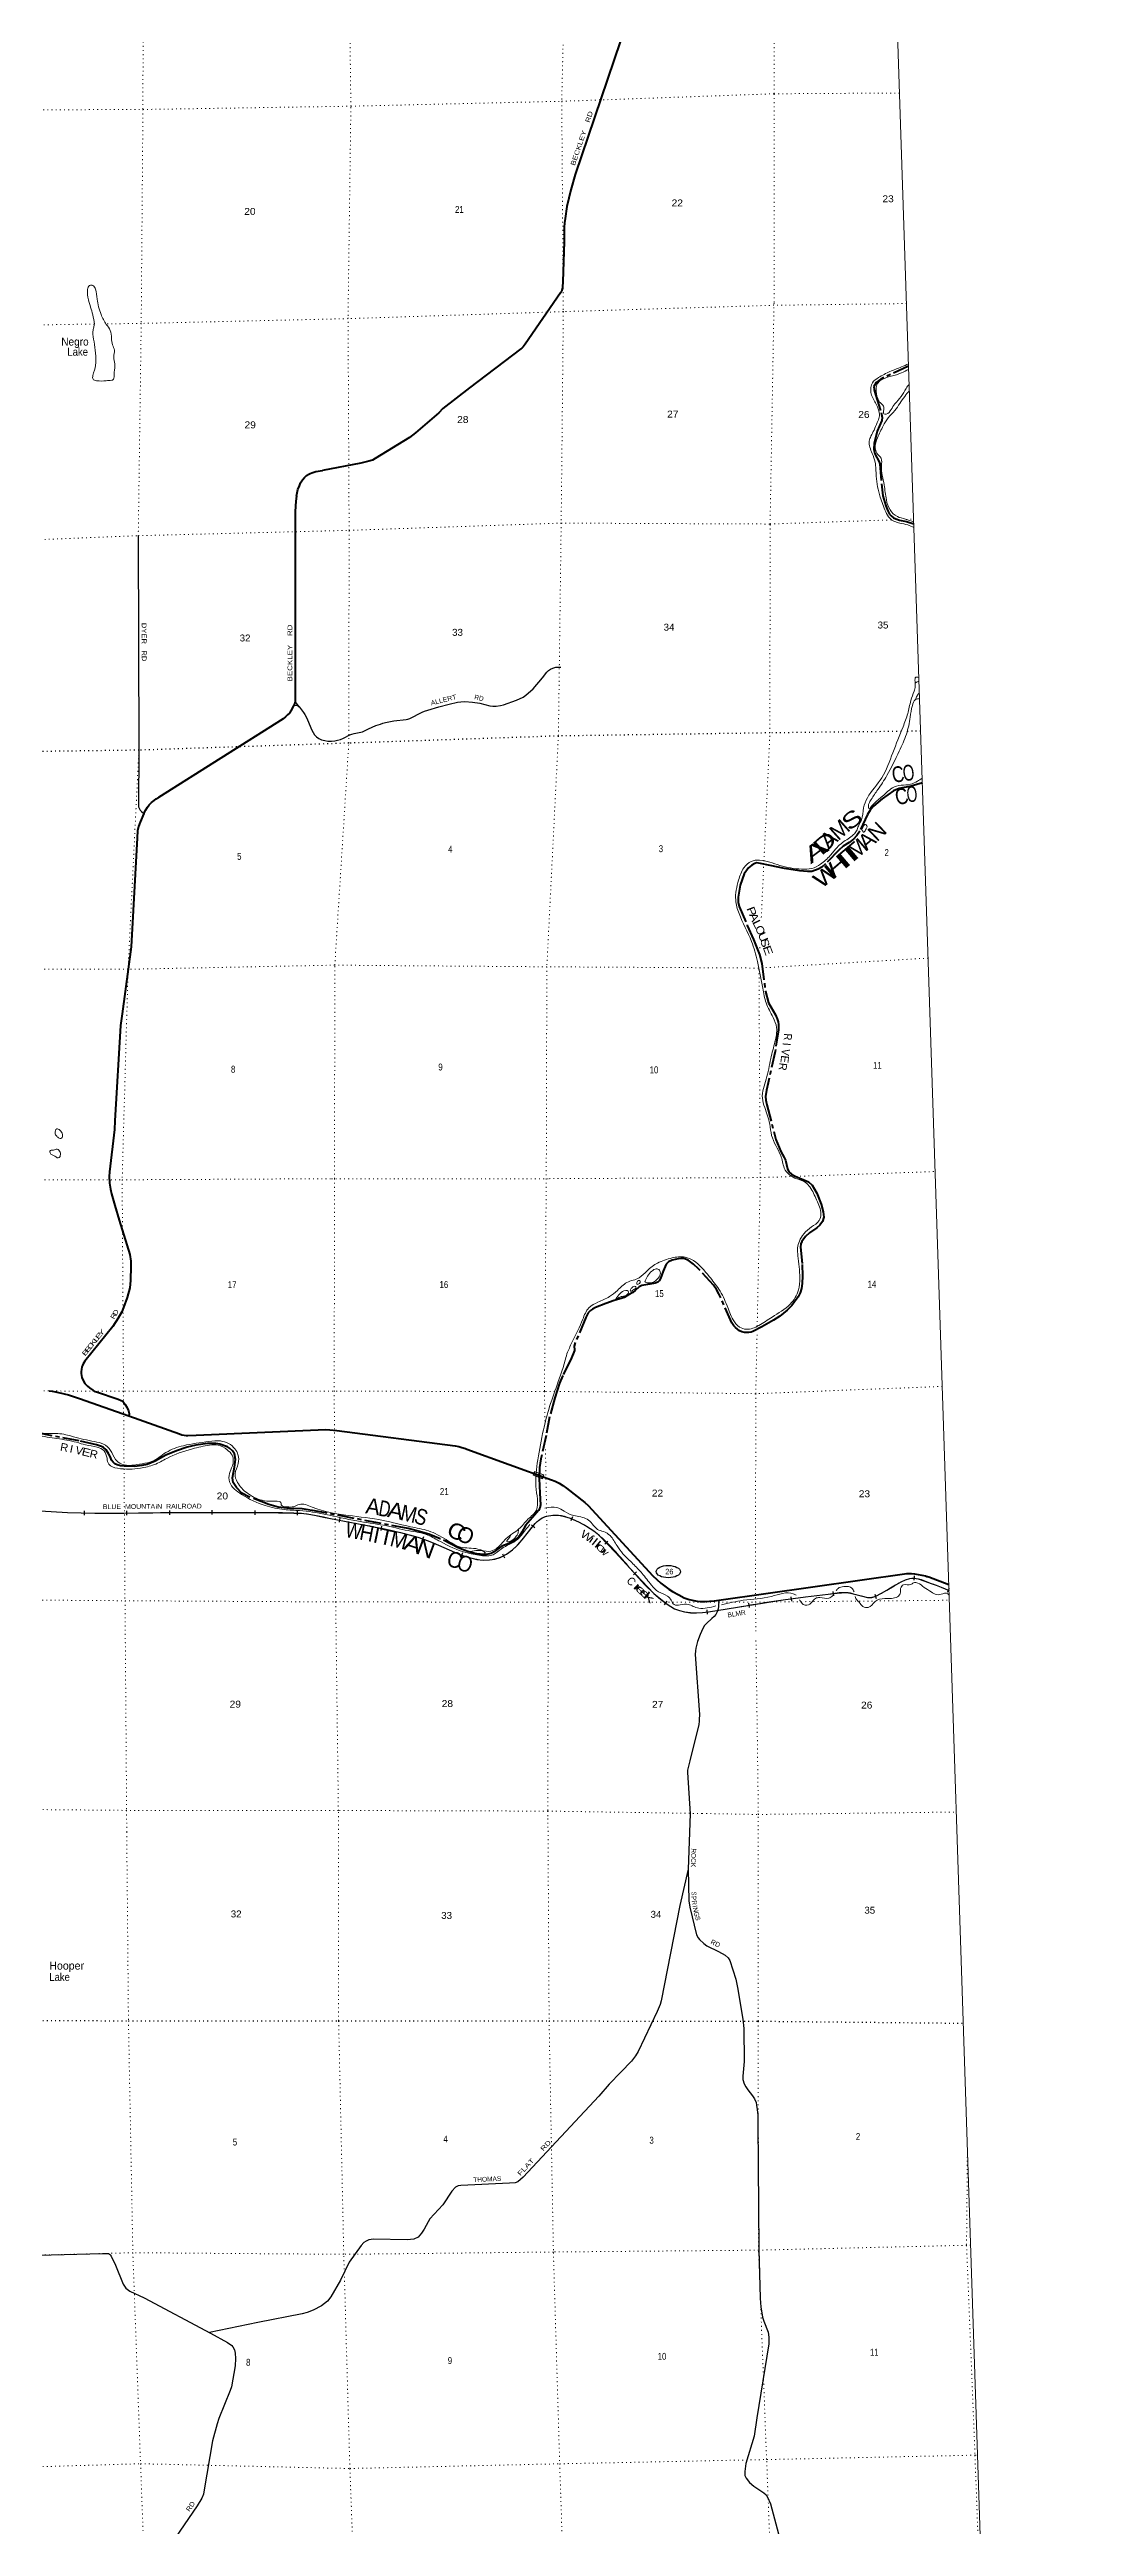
# Model space of a CAD drawing. Header units: feet. Extents: x 501257 to 757852, y -360805 to -170898.
# Drawn here: x 731897 to 757852, y -280650 to -218004 of the extents above; entities that cross this region are included whole.
import ezdxf
from ezdxf.enums import TextEntityAlignment as Align

# ---------------------------------------------------------------- set-up
doc = ezdxf.new("R2010")
doc.units = ezdxf.units.FT
doc.header["$LTSCALE"] = 70
doc.linetypes.add('DOTTED', pattern=[1.5, 0.3, -1.2])
doc.linetypes.add('LONG_DASH_SHORT_DASH', pattern=[9.9, 6, -1.2, 1.5, -1.2])
for name, color, linetype, lineweight in [('11', 7, 'LONG_DASH_SHORT_DASH', 60), ('17', 7, 'Continuous', 25), ('23', 7, 'Continuous', 70), ('26', 7, 'Continuous', 40), ('27', 7, 'Continuous', 13), ('29', 7, 'Continuous', 25), ('30', 7, 'Continuous', 25), ('34', 7, 'Continuous', 25), ('39', 7, 'Continuous', 13), ('4', 7, 'Continuous', 13), ('59', 7, 'Continuous', 13), ('6', 7, 'DOTTED', 25), ('7', 7, 'DOTTED', 13)]:
    doc.layers.add(name, color=color, linetype=linetype, lineweight=lineweight)
doc.layers.add('12', color=7, linetype='Continuous')
doc.layers.add('41', color=7, linetype='Continuous')

msp = doc.modelspace()

# ---------------------------------------------------------------- linework, layer by layer
at = {"layer": '11'}
for points in [[(753629.54, -226008.78), (752927.19, -226336.71), (752812.4, -226421.28), (752754.18, -226524.78), (752756.11, -226612.26), (752792.31, -226729.54), (752937.54, -227186.83), (752963.05, -227308.36), (752953.54, -227387.69), (752838.66, -227656.11), (752754.93, -227970.88), (752746.51, -228110.76), (752777.35, -228226.71), (752886.11, -228427.84), (752900.55, -228484.04), (752945.95, -228990.81), (752978.1, -229287.55), (753051.11, -229543.35), (753105.45, -229674.75), (753150.22, -229752.72), (753188.96, -229799.19), (753248.37, -229847.8), (753306.05, -229877.17), (753402.8, -229904.84), (753574.62, -229938.61), (753761.88, -230001.4)], [(753977.76, -236547.63), (753692.64, -236637.84), (753387.88, -236691.33), (753250.55, -236754.24), (752959.3, -236952.47), (752745.35, -237143.33), (752656.73, -237244.39), (752589.86, -237348.5), (752392.71, -237770.67), (752319.84, -237881.65), (752233.05, -237972.51), (752126.46, -238056.9), (751974.26, -238155.96), (751865.14, -238254.09), (751529, -238600.84), (751433.8, -238687.02), (751341.63, -238736.83), (751182.28, -238789.55), (751075.12, -238794.38), (750868.35, -238774.34), (750492.11, -238719.39), (750127.32, -238640.81), (749879.15, -238587.34), (749779.63, -238576.19), (749737.94, -238586.45), (749661.61, -238630.25), (749577.57, -238699.21), (749467.15, -238854.57), (749369.69, -239135.99), (749318.28, -239443.11), (749321.56, -239565.02), (749344.79, -239676.09), (749549.93, -240156.32), (749708.53, -240514.35), (749858.1, -240893.9), (749918.87, -241120.25), (750006.7, -241829.56), (750083.1, -242118.54), (750260.19, -242419.75), (750307.72, -242518.57), (750331.37, -242594.91), (750340.67, -242660.49), (750336.28, -242797.5), (750254.57, -243344.56), (750073.96, -244134.87), (750031.05, -244324.67), (750008.24, -244487.35), (750015.92, -244576.24), (750046.29, -244696.52), (750267.97, -245569.94), (750394.87, -245874.83), (750482.19, -246027.45), (750513.5, -246096.33), (750563.55, -246315.43), (750599.91, -246385.58), (750665.17, -246448.11), (750760.02, -246501.89), (751096.1, -246644.92), (751189.45, -246726.94), (751310.08, -246925.69), (751418.11, -247209.25), (751470.61, -247404.77), (751484.17, -247535.1)], [(751484.17, -247535.1), (751452.98, -247643.17), (751382.19, -247736.09), (751309.79, -247803.98), (751121.62, -247933.49), (751021.82, -248027.95), (750929.56, -248148.18), (750907.07, -248206.86), (750898.65, -248292.64), (750937, -248729.3), (750949.14, -249023.25), (750939.43, -249212.72), (750918.8, -249343.19), (750887.43, -249446.05), (750839.63, -249548.54), (750674.17, -249772.45), (750559.82, -249883.68), (750371.76, -250036.86), (750214.54, -250142.39), (749917.84, -250310.64), (749687.63, -250424.05), (749646.33, -250441.05), (749586.38, -250454.28), (749523.78, -250456.31), (749476.32, -250450.78), (749408.72, -250432.43), (749353.75, -250407.4), (749298.12, -250370.64), (749249.61, -250329.05), (749207.51, -250282.28), (749161.75, -250210.4), (748832.58, -249477.81), (748769.96, -249362.78), (748696.36, -249258.18), (748317.62, -248842.67), (748188.34, -248721.57), (748054.63, -248619.4), (747947.83, -248584.31), (747867.9, -248582.39), (747800.39, -248590.15), (747646.04, -248624.67), (747555.62, -248664.18), (747499.98, -248720.72), (747420.19, -248898.49), (747351.94, -249086.44), (747321.53, -249144.58), (747287.6, -249177.79), (747219.71, -249203.61), (747083.9, -249231.08), (746884.07, -249261.09), (746809.74, -249298.88), (746711.47, -249392.94), (746649.72, -249437.35), (746544.84, -249503.94), (746430.14, -249565.55), (746361.87, -249592.13), (746183.48, -249642.96), (745974.42, -249716.72), (745713.05, -249823.4), (745631.23, -249861.94), (745579.78, -249894.09), (745521.33, -249955.3), (745466.36, -250071.37), (745192.92, -250708.18), (745167.8, -250795.11), (745177.53, -250887.36), (745175.49, -250904.21), (745083.49, -251139.55), (744882.96, -251537.27), (744800.59, -251734.89), (744679.56, -252106.13), (744549.28, -252589.78), (744458.5, -253054.2), (744327.28, -253650.12), (744296.07, -253868.99), (744286.12, -254142.03), (744299.6, -254519.94), (744319.46, -254812.05), (744303.03, -254892.22), (744265.58, -254955.5), (744112.25, -255134.39), (743939.67, -255334.08), (743846.3, -255502.39), (743806.31, -255569.24), (743756.89, -255627.35), (743690.61, -255683.51), (743566.37, -255760.85), (743472.72, -255808.25), (743340.92, -255855), (743129.54, -256012.02), (743065.43, -256039.1), (742946.35, -256064.89), (742842.42, -256074.71), (742726.61, -256063.7)], [(742726.61, -256063.7), (742453.08, -255985.74), (742236.06, -255896.48), (741781.43, -255669.27), (741491.41, -255552.01), (741252.89, -255481.76), (740966.48, -255409.5), (738492, -254945.16), (738289.36, -254913.22), (737971.65, -254901.79), (737681.41, -254868.53), (737444.26, -254803.75), (736938.18, -254606.7), (736762.75, -254513.02), (736623.24, -254374.22), (736545.42, -254248.37), (736527.02, -254125.59), (736579, -253862.54), (736599.89, -253662.78), (736578.96, -253523.85), (736524.97, -253444.69), (736452.74, -253377.17), (736396.4, -253341.88), (736206.91, -253274.47), (736107.98, -253257.99), (735894.82, -253263.74), (735598.57, -253302.34), (735380.62, -253353.08), (735105.74, -253443.17), (734839.39, -253553.6), (734570.54, -253704.71), (734363.42, -253789.93), (734234.43, -253819.88), (734052.46, -253841.36), (733784.2, -253833.88), (733692.53, -253822.46), (733611.38, -253801.1), (733548.64, -253770.28), (733503.9, -253735.47), (733462.39, -253679.58), (733435.87, -253606.76), (733400.99, -253525.68), (733333.83, -253423.5), (733265.59, -253362.59), (733207.87, -253332.38), (733087.94, -253294.79), (732647.38, -253191.34), (731589.08, -252993.69)]]:
    msp.add_lwpolyline(points, dxfattribs=at)
at = {"layer": '17'}
msp.add_ellipse((747551.64, -256500.78), major_axis=(309.24, -1), ratio=0.500121, dxfattribs=at)
at = {"layer": '23'}
for points in [[(731888.98, -251929.12), (731959.95, -251936.32), (732007.78, -251944.69), (732127.12, -251973.76), (732375.63, -252032.25), (732650.9, -252118.26), (733899.61, -252561.17)], [(733899.7, -252561.2), (735181.44, -253015.83), (735247.87, -253037.76), (735304.08, -253050.93), (735350.72, -253056.91), (735397.4, -253056.98), (735604.16, -253048.05), (738884.23, -252907.87), (738987.8, -252912.73), (739167.17, -252929.48), (742155.04, -253321.16), (742249.39, -253338.1), (742325.92, -253359.64), (742417.42, -253390.15), (742450.29, -253400.32), (744596.18, -254176.59), (744687.66, -254215.17), (744788.11, -254265.43), (744881.38, -254320.47), (744978.92, -254390.82), (745438.63, -254748.83), (745523.57, -254828.53), (747160.3, -256608.34), (747365.61, -256796.6), (747568.02, -256946.71), (747654.47, -257001.93), (747814.43, -257087.72), (747955.81, -257159.88), (748082.32, -257202.07), (748194.98, -257231.67), (748283.47, -257248.42), (748357.61, -257257.99), (748391.09, -257257.99), (748472.41, -257257.99), (748708.06, -257237.52), (748833.32, -257219.84)], [(748833.32, -257219.84), (753582.1, -256549.65), (753620.36, -256546.06), (753662.22, -256546.06), (753700.48, -256547.25), (753775.97, -256556.02), (753967.69, -256591.71), (754054.45, -256610.67), (754089.12, -256620.24), (754110.05, -256626.82), (754140.54, -256635.8), (754647.27, -256823.1)]]:
    msp.add_lwpolyline(points, dxfattribs=at)
at = {"layer": '26'}
for points in [[(746498.86, -217312.88), (745190.7, -221167.49), (745085.14, -221554.24), (744986.35, -221973.02), (744939.13, -222275.91), (744922.83, -222383.74), (744916.28, -222503.78), (744916.55, -222861.86), (744881.96, -223882.65), (744872.14, -224005.77), (744864.51, -224062.14), (744860.55, -224087.06), (744853.75, -224109.15), (744843, -224127.28), (744822.03, -224157.67), (743931.82, -225454.25), (743879.76, -225523.29), (743848.06, -225553.87), (743843.53, -225555.01), (743820.15, -225577.61), (742522.73, -226557.94), (741849.8, -227086.9), (741745.84, -227195.99), (741156.65, -227696.82), (741002.62, -227813.13), (740136.99, -228350.69), (740065.93, -228386.68), (739977.78, -228416.83), (739776.02, -228467.89), (738803.56, -228646.78)], [(738142.85, -229297.75), (738181.94, -229134.39), (738217.04, -229035.83), (738249.87, -228966.72), (738294.03, -228888.55), (738348.38, -228825.11), (738400.46, -228777.53), (738457.07, -228743.54), (738488.77, -228727.68), (738534.06, -228707.29), (738583.88, -228691.43), (738633.54, -228678.06), (738803.56, -228646.78)], [(738142.85, -229297.75), (738126.36, -229422.37), (738110.33, -229684.28), (738108.56, -229694.38), (738107.35, -234492.48)], [(738067.74, -234604.07), (738000.39, -234732.4), (737964.26, -234787.82), (737920.34, -234832.88), (737866.89, -234885.25), (737806.05, -234930.14), (734650.52, -236918.22)], [(738107.35, -234492.48), (738100.41, -234524.15), (738094.18, -234543.98), (738090.67, -234553.23), (738067.74, -234604.07)], [(734281, -237329.31), (734187.59, -237546.78), (734149.86, -237657.43), (734126.26, -237761.49), (734110.28, -237938.9), (733965.23, -240694.44), (733731.34, -242391.88), (733692.05, -242690.56), (733550.94, -245095.96), (733544.07, -245319.42), (733410.05, -246384.82), (733406, -246508.69), (733414.85, -246678.42), (733435.44, -246828.17), (733461.17, -246942.88), (733552.52, -247242.47), (733661.61, -247614.08), (733924.81, -248478.93), (733952.86, -248646.45), (733957.82, -248775.89), (733944.08, -249136.32), (733925.68, -249326.18), (733863.64, -249566.73), (733771.71, -249820.12), (733721.89, -249933.41), (733636.74, -250093.16), (733500.82, -250297.56), (732787.91, -251181.55), (732750.45, -251243.02), (732730.07, -251286.07), (732716.49, -251324.59), (732702.25, -251386.77), (732696.11, -251437.88), (732696.11, -251492.26), (732715.04, -251591.66), (732752.72, -251684.85), (732792.94, -251744.72), (732856.88, -251811.73), (732907.97, -251852.64), (732992.74, -251913.69), (733049.35, -251943.14), (733085.21, -251957.07), (733631.69, -252139.05)], [(734281, -237329.31), (734335.54, -237231.46), (734376.3, -237163.49), (734419.32, -237106.85), (734475.93, -237047.94), (734541.6, -236993.56), (734593.68, -236955.04), (734650.52, -236918.22)], [(733631.69, -252139.05), (733712.24, -252169.16), (733734.32, -252181.05), (733749.03, -252192.38), (733768.85, -252214.47), (733814.13, -252273.38), (733854.89, -252339.09), (733893.39, -252431.98), (733905.28, -252465.4), (733909.24, -252499.96), (733909.8, -252528.84), (733905.28, -252545.84), (733899.61, -252561.17)]]:
    msp.add_lwpolyline(points, dxfattribs=at)
at = {"layer": '29'}
for p, q in [((738218.72, -234632.76), (738107.27, -234491.51)), ((748105.9, -262627.85), (748056.21, -264027.68))]:
    msp.add_line(p, q, dxfattribs=at)
for points in [[(734142.02, -230299.47), (734159.38, -235724.79), (734145.8, -237131.34), (734150.19, -237158.39), (734161.16, -237187.3), (734192.58, -237241.03), (734216.7, -237269.55), (734221.45, -237274.39), (734278.99, -237329.36)], [(742011.17, -234560.04), (742216.67, -234510.2), (742299.69, -234497.74), (742399.31, -234493.59), (742598.55, -234506.05), (742781.19, -234539.27), (743038.55, -234601.56), (743113.27, -234609.87), (743192.13, -234609.87), (743304.21, -234593.26), (743378.92, -234576.65), (743711, -234460.37), (743877.03, -234381.46), (743947.6, -234335.78), (744130.24, -234169.66), (744366.84, -233891.42), (744478.92, -233750.22), (744516.28, -233708.69), (744570.24, -233675.47), (744628.35, -233650.55), (744707.22, -233625.63), (744835.9, -233621.48)], [(738218.72, -234632.76), (738186.14, -234607.79), (738171.61, -234599.49), (738157.08, -234595.33), (738141.52, -234595.33), (738068.88, -234602.6)], [(738218.72, -234632.76), (738321.04, -234771.84), (738355.29, -234823.74), (738404.06, -234917.19), (738462.17, -235058.38), (738534.81, -235222.42), (738599.15, -235332.47), (738646.89, -235388.53), (738707.07, -235432.14), (738775.57, -235459.13), (738860.65, -235481.97), (738937.45, -235492.35), (739030.84, -235494.43), (739118.02, -235486.12), (739184.42, -235473.67), (739257.07, -235452.9), (739329.7, -235423.83), (739495.74, -235336.62), (739541.41, -235320.01), (739599.51, -235303.4), (739811.2, -235257.72), (739865.18, -235234.88), (739919.13, -235207.89), (739964.8, -235185.04), (740153.67, -235104.06), (740267.8, -235062.54), (740330.08, -235041.77), (740396.48, -235025.16), (740608.17, -234983.63), (740919.49, -234946.26), (740961.02, -234937.94), (741010.81, -234921.34), (741322.12, -234763.53), (741386.49, -234736.52), (741463.25, -234713.7), (741745.51, -234630.64), (742011.17, -234560.04)], [(748833.32, -257219.84), (748823.97, -257383.64), (748812.07, -257442.79), (748794.45, -257497), (748781.73, -257533.85), (748753.3, -257586.97), (748713.48, -257634.4), (748654.24, -257689.44), (748520.43, -257811.3), (748470.81, -257865.84), (748426.88, -257936.24), (748354.2, -258094.88), (748285.97, -258271.53), (748270.79, -258331.57), (748249.53, -258433.33), (748234.77, -258508), (748233.27, -258598.68), (748338.78, -260115.06), (748333.69, -260241.93), (748330.52, -260286.5), (748320.42, -260362.95), (748096.39, -261289.09), (748066.84, -261384.9), (748043.06, -261486.06), (748037.61, -261522.43), (748039.28, -261582.71), (748105.9, -262627.85)], [(748056.21, -264027.68), (747846.79, -264948.5), (747371.58, -267354.74), (747342.78, -267451.5), (747269.82, -267622.46), (746784.3, -268633.64), (746719.86, -268746.48), (746616.32, -268881.35), (746352.62, -269158.71), (746051.85, -269467.61), (745796.84, -269766.85), (743880.24, -271817.73), (743743.72, -271935.4), (743680.44, -271959.73), (743530.44, -271969.01), (742300.35, -272024.21), (742238.47, -272033.97), (742171.47, -272072.57), (742078.57, -272172.62), (741850.91, -272513.27), (741521.7, -272867.82), (741475.78, -272941.71), (741375.62, -273132.74), (741306.9, -273233.21), (741221.56, -273329.66), (741113.58, -273383.66), (740943.39, -273401.83), (740095.48, -273382.83), (739975.14, -273399.78), (739910.7, -273432.02), (739851.63, -273469.64), (739777.95, -273541.06), (739476.85, -273966.93), (739256.8, -274422.27), (739011.6, -274842.17), (738927.99, -274952.67), (738774.45, -275072.23), (738568.2, -275183.73), (738417.84, -275237.46), (738288.11, -275276.65), (737165.03, -275489.03), (735939.96, -275747.6)], [(748056.21, -264027.68), (748073.13, -264829.32), (748094.36, -264986.29), (748264.53, -265684.22), (748304.04, -265764.28), (748341.63, -265807.27), (748449.83, -265907.69), (748524.21, -265963.1), (748824.65, -266106.45), (748991.4, -266204.9), (749061.21, -266269.38), (749104.38, -266338.75), (749255.39, -266809.45), (749302.87, -267016.27), (749437.12, -267816.9), (749458.8, -268054.76), (749466.95, -268887.37), (749434.64, -269261.58), (749439.24, -269345.11), (749472.67, -269451.84), (749509.83, -269532.65), (749560.15, -269610.3)], [(749560.15, -269610.3), (749677.79, -269756.71), (749728.9, -269837.09), (749770.29, -269929.63), (749784.89, -269992.96), (749796.23, -270105.89), (749811.67, -270246.25), (749819.01, -270447.94), (749837.22, -273642.56), (749878.61, -274880.41), (749881.04, -274997.32), (749890.95, -275092.38), (749934.6, -275360.21), (749964.33, -275455.19)], [(728040.37, -273883.35), (733233.85, -273744.58), (733353.12, -273744.58), (733392.06, -273749.45), (733410.38, -273759.76), (733431.01, -273778.68), (733454.7, -273814.76), (733567.97, -274040.74), (733757.38, -274522.21), (733823.87, -274624.88), (733925.16, -274697.89), (734288.96, -274864.76), (735967.75, -275762.46), (736399.68, -275993.52), (736508.88, -276075.69), (736530.36, -276107.93), (736573.32, -276183.16), (736592.5, -276265.13), (736605.54, -276403.46), (736590.5, -276583.84), (736498.14, -277118.12), (736467.94, -277209.23), (736175.94, -277918.75), (736133.87, -278051.69), (736023.17, -278481.05), (735809.88, -279724.67), (735789.3, -279837.04), (735750.31, -279932.44), (735630.33, -280130.2), (734444.95, -281865.32)], [(749964.33, -275455.19), (750076.9, -275737.06), (750097.66, -275860.77), (750097.66, -275973.61), (750094.15, -276030.9), (749786.56, -277907), (749724.78, -278362.9), (749516.2, -279055.8), (749485.49, -279262.09), (749490.86, -279358.81), (749517.98, -279430.84), (749603.63, -279541.51), (749718.59, -279631.61), (749968.15, -279796.39), (750027.86, -279853.16), (750060.08, -279906.89), (750135.28, -280078.98), (750339.33, -280836.48)]]:
    msp.add_lwpolyline(points, dxfattribs=at)
at = {"layer": '34'}
for p, q in [((732777.21, -254961.9), (732773.65, -255072.45)), ((733846.95, -254962.24), (733848.12, -255072.84)), ((734933.05, -254955.96), (734933.54, -255066.57)), ((736005.3, -254949.4), (736005.67, -255060.01)), ((737091.43, -254953.4), (737091.12, -255064.01)), ((738165.66, -254964.6), (738161.11, -255075.12)), ((739243.68, -255144.2), (739222.69, -255252.8)), ((740296.51, -255350.73), (740274.15, -255459.06)), ((744087.22, -255313.11), (744173.71, -255382.07)), ((745131.18, -255117.62), (745087.64, -255219.3)), ((741354.38, -255623.65), (741316.68, -255727.63)), ((742345.31, -256028.77), (742309.84, -256133.54)), ((743354.77, -256049.05), (743403.53, -256148.33)), ((746022.91, -255732.52), (745942.2, -255808.16)), ((746747.57, -256506.78), (746667.01, -256582.58)), ((753766.77, -256609.42), (753765.09, -256720.02)), ((747510.73, -257248.99), (747445.65, -257338.42)), ((748521.63, -257467.94), (748534.31, -257577.82)), ((749577.62, -257295.49), (749594.81, -257404.75)), ((750652.84, -257134.64), (750667.08, -257244.33)), ((751716.98, -256999.16), (751730.18, -257108.97)), ((752771.91, -257073.9), (752805.78, -257179.2)), ((754653.19, -256923.65), (754608.42, -257024.81))]:
    msp.add_line(p, q, dxfattribs=at)
for points in [[(731663.95, -254965.28), (732353.62, -255002.92), (733043.82, -255025.09), (733777.11, -255020.19), (734510.4, -255012.43), (735270.87, -255009.07), (736031.35, -255006.52), (736666.33, -255006.82), (737301.31, -255008.59), (737690.25, -255011.84), (738079.15, -255018.3), (738270.05, -255026.16), (738459.51, -255049.5), (738643.27, -255083.96), (738826.79, -255119.23), (739358.7, -255222.05), (739890.5, -255325.35), (740333.25, -255416.73), (740774.95, -255513.58), (740994.63, -255566.35), (741211.59, -255629.95), (741475.92, -255725.8), (741736.59, -255830.7), (742008.3, -255948.64), (742280.61, -256067.27), (742490.14, -256138.2), (742705.64, -256190.02), (742867.38, -256209.09), (743029.78, -256204.49), (743163.08, -256182.85), (743293.83, -256139.81), (743461.57, -256057.43), (743611.2, -255949.04), (743736.32, -255827.64), (743852.71, -255699.76), (744016.21, -255493.93), (744180.7, -255287.64), (744263.74, -255206.38), (744361.84, -255140.74), (744467.5, -255100.28), (744577.08, -255079.41), (744674.48, -255069.54), (744771.54, -255072.79), (744921.39, -255102.25), (745068.46, -255150.16), (745279.63, -255240.58), (745480.82, -255349.52), (745665.23, -255469.35), (745751.19, -255536.05), (745830.26, -255610.63), (746205.5, -256011.01), (746580.24, -256411.6), (746883.45, -256733.83), (747187.98, -257055.07), (747349.39, -257195.88), (747523.84, -257322.83), (747613.94, -257384.7), (747709.55, -257439.22), (747832.46, -257487.75), (747960.81, -257517.85), (748111.94, -257539.93), (748263.07, -257544.91), (748415.55, -257535.14), (748567.99, -257517.55), (749513.16, -257363.54), (750455.83, -257215.26), (751024.47, -257141.48), (751593.8, -257071.58), (751820.29, -257044.36), (752046.76, -257028.66), (752155.99, -257041.82), (752264.44, -257067.72), (752426.56, -257112.54)], [(752426.57, -257112.54), (752588.09, -257154.63), (752696.94, -257155.37), (752802.89, -257121.3), (752944.75, -257045.75), (753082.77, -256967.73), (753260.89, -256863.87), (753439.6, -256760.13), (753548.21, -256709.47), (753662.37, -256674.47), (753769.36, -256662.98), (753875.03, -256681.47), (754038.28, -256739.29), (754201.16, -256798.44), (754329.79, -256843.42), (754456.48, -256892.94), (754554.18, -256937.17), (754652.46, -256980.27)]]:
    msp.add_lwpolyline(points, dxfattribs=at)
at = {"layer": '34', "lineweight": 13}
msp.add_spline([(723260.41, -259359.26), (723692.23, -259182.85), (724063.62, -258995), (724418.02, -258767.31), (725306.11, -258158.8), (726333.01, -257470.56), (727596.99, -256607.7), (728649.29, -255888.68), (729175.28, -255522.13), (729472.65, -255348.1), (729802.34, -255181.35), (730204.84, -255035), (730578.71, -254953.71), (731056.35, -254928.3), (731664.01, -254964.18), (733043.83, -255023.99), (734510.39, -255011.33), (736031.35, -255005.42), (737301.32, -255007.49), (738079.18, -255017.2), (738459.68, -255048.41), (738827, -255118.15), (739890.72, -255324.27), (740775.2, -255512.51), (741211.93, -255628.9), (741737.01, -255829.69), (742281.01, -256066.24), (742705.83, -256188.94), (743029.68, -256203.39), (743293.41, -256138.79), (743610.49, -255948.2), (743851.87, -255699.05), (744179.88, -255286.9), (744361.33, -255139.76), (744576.92, -255078.32), (744771.67, -255071.69), (745068.85, -255149.13), (745481.38, -255348.57), (745831.04, -255609.85), (746581.04, -256410.85), (747188.74, -257054.28), (747524.48, -257321.93), (747710.03, -257438.23), (747961.02, -257516.77), (748263.05, -257543.81), (748567.84, -257516.46), (750455.67, -257214.17), (751593.67, -257070.49), (752046.79, -257027.56), (752264.71, -257066.65), (752588.23, -257153.53), (752802.46, -257120.28), (753082.22, -256966.78), (753439.09, -256759.15), (753662.15, -256673.39), (753875.31, -256680.4), (754201.53, -256797.4), (754456.91, -256891.93), (754652.35, -256980.4)], degree=3, dxfattribs=at)
at = {"layer": '39'}
for points in [[(733031.22, -224946.35), (732991.62, -224711.91), (732880.33, -224332.32), (732860.16, -224069.25), (732912.1, -223969.45), (732994.53, -223971.51), (733058.98, -224064.54), (733100.96, -224315.01), (733200.43, -224704.95), (733332.83, -224955.29), (733430.76, -225105.86), (733465.55, -225306.21), (733491.52, -225472.57), (733538.92, -225610.26), (733522.75, -225779.63), (733548.81, -225950.02), (733533.67, -226163.62), (733523.2, -226318.78), (733502.09, -226361.52), (733470.1, -226368.32), (733325.69, -226379.79), (733086.57, -226379.43), (732997.27, -226341.31), (732995.08, -226246.81), (733061.54, -225993.76), (733060.29, -225679.96), (733025.6, -225397.12), (732995.48, -225138.32), (733015.01, -225027.21), (733031.21, -224946.31)], [(753627.36, -225954.2), (753451.52, -226029.11), (753158.92, -226148.71), (752867.11, -226302.49), (752715.41, -226432.83), (752676.83, -226675.16), (752791.53, -226942.01), (752876.57, -227143.19), (752886.32, -227303.9), (752837.23, -227439.85), (752755.17, -227626.88), (752678.38, -227781.59), (752633.03, -227905.39), (752710.65, -228219.39), (752782.1, -228441), (752810.39, -228794.4), (752911.02, -229321.11), (753052.34, -229695.97), (753152.61, -229860.57), (753410.64, -229983.2), (753606.56, -230026.84), (753764.29, -230089.11)], [(753631.97, -226085.2), (753447.92, -226182.48), (753191.75, -226264.61), (752930.86, -226365.36), (752838.57, -226458.07), (752805.41, -226587.61), (752849.25, -226832.01), (752907.87, -226933.22), (752977.64, -226995.94), (753000.47, -227114.09), (753004.81, -227214.58), (753063.29, -227223.25), (753189.21, -227107.6), (753280.38, -226966.63), (753442.77, -226777.69), (753566.63, -226573.58), (753644.86, -226471.57)], [(753650.24, -226633.46), (753531.13, -226775.6), (753278.22, -227133.66), (753111.72, -227318.67), (752987.81, -227520.77), (752844.09, -227821.92), (752785.7, -228076.79), (752826.99, -228210.6), (752932.53, -228342.88), (752944.9, -228529.68), (753010.46, -229016.99), (753067.38, -229391.84), (753159.76, -229649.17), (753346.48, -229815.74), (753548.89, -229879.33), (753760.6, -229948.29)], [(753770.52, -234235.59), (753687.57, -234470.92), (753606.81, -234800.76), (753489.9, -235131.45), (753231.89, -235789.38), (752951.18, -236421.7), (752587.2, -236929.25), (752488.65, -237185.07), (752437.45, -237490.06), (752358.61, -237642.82), (752313.21, -237764.6), (752237.03, -237858.95), (751956.43, -238062.76), (751819.39, -238184.96), (751646.54, -238389.98), (751402.46, -238609.02), (751177.9, -238716.94), (750923.09, -238733.05), (750370.35, -238639.54), (749856.84, -238504.86), (749648.63, -238537.96), (749463.45, -238697.26), (749330.1, -239012.25), (749255.31, -239512.94), (749339.56, -239852.94), (749655.35, -240559.63), (749803.71, -241065.09), (749940.07, -241745.85), (750027.07, -242117.98), (750200.28, -242482.02), (750290.7, -242741.41), (750248.75, -243098.49), (750144.02, -243521.43), (750027.62, -244047.25), (749930.14, -244522.33), (749990.01, -244764.33), (750116.24, -245181.8), (750165.03, -245466.31), (750393.92, -245977.9), (750441.74, -246133.69), (750485.68, -246295.6), (750622.33, -246469.39), (750803.4, -246565.69), (751022.53, -246657.05), (751131.68, -246771.15), (751302.09, -247101.06), (751410.81, -247456.57), (751368.44, -247622.54), (751171.21, -247782.13), (750984.25, -247951.53), (750866.08, -248141.42), (750819.79, -248311.51), (750830.44, -248510.42), (750875.63, -249072.65), (750844.52, -249377.16), (750635.83, -249736.18), (750179.2, -250060.85), (749840.59, -250276.1), (749527.3, -250370.03), (749353.18, -250313.81), (749188.14, -250128.62), (749037.29, -249776.11), (748830.73, -249360.56), (748584.01, -249032.45), (748188.99, -248635.45), (747973.92, -248546), (747644.89, -248567.88), (747280.13, -248695.23), (747013.45, -248892.68), (746814.58, -249068.39), (746505.86, -249186.36), (746263.37, -249387.26), (746062.07, -249544.93), (745769.98, -249686.64), (745542.2, -249828.85), (745386.15, -250118.22), (745129.78, -250673.52), (745003.62, -250952.12), (744895.45, -251312.78), (744767.7, -251696.04), (744549.2, -252324.87), (744392.17, -252918.04), (744248.86, -253669.82), (744202.18, -254342.85), (744239.96, -254671.89), (744214.08, -254942.08), (744000.49, -255176.49), (743771.08, -255421.33), (743453.11, -255660.23), (743321.82, -255804.16), (743188.15, -255932.06)], [(753890.24, -233883.3), (753812.47, -233878.51), (753792.9, -233987.61), (753797.8, -234112.22), (753770.52, -234235.59)], [(753796.15, -234026.67), (753850.6, -233995), (753894.67, -233980.49)], [(753802.48, -234446.07), (753845.07, -234353.14), (753870.2, -234310.29), (753902.74, -234271.29)], [(753907.72, -234420.68), (753803.53, -234446.04), (753724.55, -234592.76), (753671.12, -234887.75), (753574.66, -235320.55), (753391.71, -235749.38), (753080.55, -236368.34), (752851.64, -236721.8), (752684.62, -236971.2), (752626.85, -237079.19), (752612.74, -237164.02), (752623.57, -237197.97), (752694.61, -237141.96), (752936.55, -236916.94), (753222.43, -236680.82), (753439.84, -236611.28), (753678.4, -236587.52), (753853.36, -236506.92), (753973.76, -236434.06)], [(752443.28, -237741.4), (752479.53, -237658.05), (752536.55, -237604.4), (752573.45, -237635.71), (752543.7, -237739.01), (752490.78, -237796.6), (752468.13, -237772.99), (752443.28, -237741.4)], [(732045.75, -245451.79), (732047.86, -245352.91), (732078.83, -245301.88), (732156.03, -245338.27), (732224.82, -245445.27), (732202.91, -245540.35), (732124.26, -245528.13), (732093.49, -245500.69), (732045.75, -245451.79)], [(732165.44, -246003.94), (732164.88, -245893.31), (732088.76, -245816.65), (731996.8, -245836.94), (731906.99, -245863.21), (731912.12, -245911.37), (732030.61, -245995.07), (732113.88, -246033.33), (732165.44, -246003.94)], [(746585.15, -249384.13), (746631.54, -249320.18), (746721.16, -249285.87), (746737.98, -249317.66), (746676.79, -249365.38), (746603.42, -249407.36), (746585.15, -249384.13)], [(746753.67, -249214.69), (746760.63, -249168.25), (746830.31, -249140.44), (746839.47, -249188.51), (746792.25, -249231.88), (746756.1, -249232.73), (746753.67, -249214.69)], [(746957.4, -249161.57), (747022.6, -249027.25), (747132.22, -248901.93), (747247.44, -248844.88), (747324.45, -248873.23), (747348.97, -248977.26), (747279.42, -249097.6), (747170.83, -249180.65), (747042.63, -249197.77), (746988.22, -249191.02), (746957.4, -249161.57)], [(746226.14, -249601.39), (746323.61, -249472.33), (746474.42, -249390.3), (746535.04, -249404.95), (746532.47, -249467.38), (746415.43, -249532.52), (746301.75, -249569.42), (746265.3, -249591.51), (746228.29, -249598.55)], [(743188.15, -255932.06), (743014.69, -255990.5), (742733.95, -255928.76), (742292.79, -255880.88), (741928.69, -255690.35), (741483.56, -255471.57), (741026.94, -255363.71), (740336.1, -255207.08), (739448.96, -255077.25), (738541.93, -254869.42), (738210.8, -254800.83), (738075.49, -254858.36), (737908.81, -254862.31), (737758.94, -254811.55), (737745.49, -254751.51), (737704.76, -254728.34), (737519.77, -254722.67), (737278.03, -254696.21), (736893.94, -254510.18), (736650.62, -254242.36), (736591.4, -254028.5), (736671.74, -253767.08), (736662.5, -253541.98), (736588.81, -253396.87), (736222.47, -253196.33), (735929.44, -253211.33), (735282.82, -253315.19), (734842.77, -253488.58), (734498.23, -253707.99), (734240.47, -253770.43), (733724.25, -253778.66), (733564.81, -253661.73), (733438.95, -253433.37), (733260.45, -253274.65), (733035.99, -253213.58), (732502.59, -253087.42), (732102.9, -253008.39), (731536.57, -252935.32), (731452.27, -252852.82), (731373.16, -252647.49), (731155.99, -252467.56), (730899.91, -252429.37), (730592.97, -252623.75), (730449.72, -252945), (730297.13, -253210.15), (730034.64, -253588.56), (729866.17, -254035.14), (729713.3, -254461.24), (729552.21, -254706.47), (729250.35, -254860.49), (728877.57, -254728.51), (728540.51, -254577.58), (728153.01, -254590.79), (727848.54, -254718.72), (727493.35, -254912.23), (727176.55, -255114.89), (726947.04, -255442.22), (726829.24, -255648.2), (726706.04, -255707.45), (726481.53, -255730.88), (726246.75, -255917.51), (726052.73, -256302.34), (726003.73, -256528.82), (725859.26, -256797.8), (725756.6, -257049.69), (725725.73, -257191.25), (725631.29, -257277.98), (725543.53, -257392.72), (725498.88, -257546.68), (725362.45, -257815.47), (725276.69, -257930.16), (725006.88, -258079.4), (724710.96, -258229.25), (724537.12, -258358.1), (724237.75, -258532.18), (723805.12, -258765.75), (723493.6, -258936.09), (723254.57, -259091.1)], [(744045.79, -255310.2), (743834.92, -255574.72), (743733.1, -255689.8), (743538.9, -255807.06), (743324.71, -255928.82), (743121.13, -256074.48), (742808.11, -256093.97), (742426.55, -256016.52), (741785.21, -255742.04), (741469.97, -255578.52), (740972.99, -255463.56), (740348.98, -255329.5), (739667.2, -255216.92), (738881.74, -255052.48), (738220.46, -254957.52), (737838.1, -254932.39), (737355.41, -254827.16), (736756.25, -254551.67), (736453.39, -254228.93), (736448.54, -254019.82), (736522.47, -253828.96), (736518.19, -253557.47), (736390.41, -253419.68), (736166.65, -253302.27), (735945.65, -253303.49), (735511.72, -253394.25), (734860.33, -253639.05), (734548.48, -253795.32), (734194.84, -253882.16), (733618.23, -253885.78), (733394.8, -253782.45), (733351.09, -253630.59), (733276.51, -253447.28), (733101.56, -253354.86), (732806.81, -253295.47), (732582.26, -253230.38), (732083.75, -253135.58), (731585.56, -253054.86), (731013.39, -252903.47), (730830.5, -252815.26), (730675.3, -252794.81), (730586.56, -252867.32), (730493.34, -253092.84), (730343.6, -253394.13), (730125.2, -253680.96), (730068.96, -253855.31), (730014.64, -254198.6), (729804.36, -254662.27), (729519.32, -254934.58), (729040.65, -255088.77)], [(744431.11, -254897.37), (744733.05, -254879.47), (744920.1, -254973.61), (745159.69, -255080.59), (745497.45, -255175.18), (745628.82, -255294.78), (745760.62, -255432.47), (745910.58, -255487.26), (746077.73, -255589.92), (746254.5, -255847.25), (746403.86, -256048.91), (746656.89, -256302.43), (746887.56, -256544.4), (747125.55, -256842.53), (747302.27, -257011.35), (747529.81, -257118.61), (747626.72, -257224.95), (747699.62, -257335.88), (747852.48, -257342.31), (748061.16, -257329.32), (748180.86, -257378.78), (748322.56, -257423.7), (748753.25, -257368.36)], [(743758.35, -255433.68), (743743.8, -255544.69), (743656.04, -255659.43), (743529.33, -255740.9), (743468.94, -255736.3), (743497.76, -255679.28), (743552.5, -255613.61), (743567.58, -255571)], [(742548.44, -255987.47), (742722.74, -255965.23), (742859.77, -255982.1), (742923.29, -256034.91), (742849.22, -256046.73), (742667.86, -256024.88), (742548.44, -255987.47)], [(752279.33, -257130.4), (752297.54, -257182.55), (752378.06, -257275.19), (752474.92, -257379.52), (752606.2, -257408.59), (752785.55, -257257.48), (753024.86, -257179.38), (753349.36, -257135.47), (753419.75, -257051.32), (753428.86, -256924.36), (753505.08, -256832.02), (753687.88, -256829.7), (753755.18, -256785.85), (753865.78, -256789.27), (754021.02, -256898.24), (754204.52, -257012.58), (754336.73, -257081.87), (754495.01, -257062.02), (754583.99, -257044.6), (754656.58, -257098.91)], [(748896.86, -257338.88), (749447.24, -257226.02), (750160.27, -257126.63), (750713.35, -257061.2), (750785.51, -257096.17)], [(750870.3, -257213.2), (750917.48, -257285.7), (751017.47, -257351.73), (751162.82, -257293.96), (751276.64, -257176.59), (751380.65, -257156.02), (751608.1, -257172.75), (751711.48, -257107.55)], [(751798.09, -256988.43), (751845.45, -256923.7), (751995.09, -256877.9), (752196.99, -256919.38), (752250.09, -257007.54)]]:
    msp.add_spline(points, degree=3, dxfattribs=at)
at = {"layer": '4'}
msp.add_lwpolyline([(501256.99, -177792.42), (532580.01, -177081.38), (563902.01, -176327.26), (595222.96, -175530.05), (626542.78, -174689.76), (657861.41, -173806.39), (689178.8, -172879.94), (720494.89, -171910.42), (751809.62, -170897.82), (757851.71, -353854.74), (726285.32, -354875.48), (694717.55, -355852.8), (663148.48, -356786.68), (631578.15, -357677.15), (600006.62, -358524.19), (568433.96, -359327.81), (536860.22, -360087.99), (505285.47, -360804.74)], close=True, dxfattribs=at)
at = {"layer": '59'}
for points in [[(744169.42, -253965.42), (744404.35, -254050.91), (744368.45, -254149.58), (744133.52, -254064.09)], [(744143.76, -254059.3), (744174.2, -253975.66), (744394.1, -254055.69), (744363.66, -254139.33)]]:
    msp.add_lwpolyline(points, close=True, dxfattribs=at)
at = {"layer": '6'}
msp.add_line((753934.64, -235244.69), (753596.73, -235248.52), dxfattribs=at)
for points in [[(753442.25, -235250.26), (750121.79, -235287.79), (744770.63, -235366.45), (739468.04, -235546.55), (734157.37, -235724.84), (728400.31, -235803.07), (723023.84, -235830.02), (722518.12, -235839.98)], [(723531.69, -267866.61), (728574.29, -267849.95), (733893.51, -267859.1), (739210.36, -267858.27), (744535.53, -267865.2), (749822.41, -267869.43), (755013.79, -267921.63)]]:
    msp.add_lwpolyline(points, dxfattribs=at)
at = {"layer": '7'}
for p, q in [((753568.95, -229886.7), (753757.52, -229881.07)), ((749903.64, -239955.45), (749963.42, -238676.42)), ((749867.43, -240730.19), (749869.23, -240691.63)), ((754124.15, -240983.01), (749993.98, -241226.3)), ((750886.85, -246500.5), (754302.48, -246382.57)), ((749828.47, -262571.4), (749769.13, -258246.44))]:
    msp.add_line(p, q, dxfattribs=at)
for points in [[(734264.39, -217281.37), (734259.63, -219519.64), (734216.38, -224930.31), (734142.02, -230299.47), (734157.37, -235724.84), (733884.05, -241265.7), (733734.31, -246590.37), (733767.93, -251936.85), (733781.4, -253787.43)], [(739120.22, -255000.65), (739098.81, -251937.14), (739106.81, -246565.53), (739114.06, -241161.75), (739468.04, -235546.55), (739475.8, -230164.89), (739448.8, -224735.97), (739520.28, -219437.09), (739490.64, -217112.55)], [(744911.65, -216936.2), (744854.3, -219312.57), (744895.35, -224632.72), (744840.6, -229981.3), (744770.63, -235366.45), (744478.05, -241203.49), (744463.66, -246559.16), (744417.74, -251941.73), (744431.79, -252742.72)], [(749970.28, -238529.53), (750121.79, -235287.79), (750125.81, -230004.8), (750225.29, -224397.85), (750226.99, -219122.76), (750236.43, -216761.67)], [(722010.04, -219786.08), (723239.5, -219748.87), (728589.63, -219539.47), (734259.63, -219519.64), (739520.28, -219437.09), (744854.3, -219312.57), (750226.99, -219122.76), (753401.58, -219103.21)], [(753577.4, -224427.24), (750222.5, -224472.15), (744895.35, -224632.72), (739446.01, -224810.27), (734216.38, -224930.31), (733325.23, -224943.23)], [(733031.25, -224947.5), (728541.79, -225012.61), (726366.76, -225081.28)], [(722353.02, -230623.43), (723069.75, -230620.46), (728416.61, -230529.84), (734142.02, -230299.47), (739475.8, -230164.89), (744840.6, -229981.3), (750125.81, -230004.8), (753200.42, -229899.34)], [(749834.32, -241235.08), (744478.05, -241203.49), (739114.06, -241161.75), (733884.05, -241265.7), (728398.15, -241253), (723002.35, -241139.58), (722685.95, -241143.08)], [(749799.79, -250291.46), (749878.38, -246535.32), (749843.97, -241257.37)], [(722857.28, -246556.97), (722973.15, -246549.92), (728411.55, -246593.92), (733734.31, -246590.37), (739032.51, -246562.74), (744537.96, -246561.95), (749878.38, -246535.32), (750678.9, -246507.68)], [(749765.88, -258009.68), (749755.77, -257273.02), (749764.04, -251999.98), (749796.29, -250458.8)], [(754481.89, -251815.45), (749764.04, -251999.98), (744803.37, -251945.93)], [(744679.27, -251944.58), (744417.74, -251941.73), (739173.11, -251939.93), (733767.93, -251936.85), (728406.54, -251921.2), (723026.18, -251893.91)], [(744443.53, -253411.79), (744511.24, -257270.69), (744503.29, -262557.8), (744505.63, -262745.4)], [(733782.24, -253902.73), (733806.5, -257236.95), (733847.12, -262539), (733849.75, -263090.01)], [(739204.94, -262917.45), (739204.21, -262542.69), (739136.07, -257267.44), (739120.97, -255107.08)], [(725934.36, -257201.69), (728352.23, -257196.81), (733806.5, -257236.95), (739136.07, -257267.44), (744511.24, -257270.69), (749755.77, -257273.02), (754660.53, -257224.61)], [(748405.24, -262618.05), (744503.29, -262557.8), (739204.21, -262542.69), (733847.12, -262539), (728480.98, -262491.27), (723362.36, -262516.27)], [(733849.75, -263090.01), (733893.51, -267859.1), (734004.45, -273726.79), (734199.52, -279064.21), (734393.41, -284367.44), (734532.62, -289716.85), (734684.5, -295083.94), (734830.42, -300394.87), (735075.14, -305772.83), (735212.23, -308826.26)], [(740476.98, -308657.42), (740348.08, -305664.83), (740177.16, -300270.22), (740002.66, -295004.56), (739823.74, -289785.35), (739699.22, -284453.54), (739494.46, -279184.9), (739340.84, -273767.56), (739210.36, -267858.27), (739204.94, -262917.45)], [(744505.63, -262745.4), (744535.53, -267865.2), (744644.19, -273724.92), (744803.19, -279065.59), (744978.18, -284345.33), (745088.87, -289742.02), (745255.69, -295018.01), (745512.96, -300178.15), (745702.3, -305523.81), (745783.12, -308484.48)], [(748405.24, -262618.05), (749820.11, -262642.09), (754837.43, -262581.07)], [(750705.21, -298052.09), (750543.73, -294939.68), (750393.99, -289576.54), (750246.21, -284269.7), (750037.85, -278954.89), (749834.68, -273674.11), (749822.41, -267869.43), (749820.11, -262642.09), (749828.47, -262571.4)], [(755116.97, -271191.86), (755096.61, -273538.31), (755308.92, -278850.97), (755507.94, -284186.23), (755657.24, -289478.93), (755858.82, -294771.84), (756021.55, -300045.96), (756105.67, -300983.96)], [(755199.31, -273539.1), (755096.61, -273538.31), (749838.44, -273662.05), (744643.63, -273708.84), (739340.84, -273767.56), (734004.45, -273726.79), (728686.3, -273864.54), (723727.91, -274066.91)], [(723895.34, -279357.36), (728890.04, -279219.77), (734199.52, -279064.21), (739494.46, -279184.9), (744803.19, -279065.59), (750046.02, -278958.63), (755314.8, -278846.74), (755374.36, -278839.78)]]:
    msp.add_lwpolyline(points, dxfattribs=at)

# ---------------------------------------------------------------- texts
at = {"layer": '12'}
for s, rotation, width, p in [('C', 9.146, 0.8, (753393.39, -236530.19)), ('O', 6.657, 0.7, (753650.86, -236493.86)), ('C', 12.649, 0.85, (753496.49, -237086.49)), ('O', 5.187, 0.65, (753731.54, -237033.73)), ('S', 38.885, 1.35, (752319.81, -237632.78)), ('D', 41.505, 1.5, (751642.96, -238219.81)), ('T', 40.347, 1.85, (752295.64, -238504.45)), ('A', 36.819, 1.7, (751395.81, -238433.11)), ('W', 38.542, 1.25, (751662.9, -239049.65)), ('H', 40.909, 1.6, (751931.04, -238817.2)), ('I', 40.342, 1.65, (752117.07, -238656.78)), ('D', 350.101, 0.75, (740344.92, -255106.65)), ('A', 347.372, 1.1, (740615.9, -255153.65)), ('M', 347.08, 0.9, (740943.95, -255233.34)), ('S', 341.752, 0.85, (741237.74, -255304.61)), ('W', 349.007, 0.8, (739556.89, -255657.39)), ('H', 349.007, 0.9, (739886.77, -255718.06)), ('T', 347.633, 1.05, (740377.27, -255820.13)), ('M', 345.662, 0.95, (740688.4, -255895.66)), ('C', 333.221, 1.15, (742105.33, -255661.08)), ('A', 342.069, 1.2, (741031.41, -255996.18)), ('N', 339.536, 1.15, (741348.08, -256110.07)), ('C', 342.479, 0.95, (742088.14, -256392.55)), ('O', 342.622, 0.9, (742350.18, -256490.93))]:
    msp.add_text(s, height=400, rotation=rotation, dxfattribs=dict(at, width=width)).set_placement(p, align=Align.CENTER)
for s, rotation, p in [('A', 41.07, (751737.85, -238126.84)), ('M', 42.065, (752018.11, -237882.68)), ('M', 40.229, (752462.5, -238365.04)), ('A', 41.393, (752705.8, -238160.56)), ('N', 43.604, (752970.83, -237923.15)), ('A', 351.191, (740051.91, -255049.45)), ('I', 348.338, (740132.76, -255770.59)), ('O', 337.655, (742343.79, -255764.05))]:
    msp.add_text(s, height=400, rotation=rotation, dxfattribs=at).set_placement(p, align=Align.CENTER)
at = {"layer": '17'}
msp.add_text('26', height=140, dxfattribs=at).set_placement((747577.69, -256569.09), align=Align.CENTER)
at = {"layer": '27', "width": 1.25}
for rotation, p in [(71.254, (745186.93, -220949.79)), (89.986, (738037.48, -233984.68))]:
    msp.add_text('BECKLEY    RD', height=120, rotation=rotation, dxfattribs=at).set_placement(p)
at = {"layer": '27'}
for s, rotation, width, p in [('D', 59.941, 1.25, (733622.26, -249974.91)), ('L', 51.115, 1.85, (733127.32, -250649.18)), ('E', 51.115, 1.6, (733187.51, -250574.73)), ('Y', 51.115, 1.6, (733255.56, -250496.35)), ('R', 59.941, 1.25, (733566.78, -250066.93)), ('B', 51.115, 1.6, (732849.14, -250994.34)), ('E', 51.115, 1.6, (732921.17, -250906.05)), ('C', 51.115, 1.45, (732981.32, -250827.67)), ('K', 51.115, 1.55, (733051.36, -250743.36))]:
    msp.add_text(s, height=120, rotation=rotation, dxfattribs=dict(at, width=width)).set_placement(p, align=Align.CENTER)
at = {"layer": '30'}
for s, rotation, width, p in [('DYER   RD', 270.183, 1.2, (734229.08, -232504.6)), ('ALLERT', 14.557, 1.1, (741556.45, -234595.17)), ('RD', 348.691, 0.9, (742634.29, -234436.87))]:
    msp.add_text(s, height=120, rotation=rotation, dxfattribs=dict(at, width=width)).set_placement(p)
for s, rotation, width, p in [('ROCK', 267.967, 0.9, (748128.96, -263735.76)), ('P', 273.209, 0.75, (748138.07, -264760.06)), ('S', 271.209, 0.7, (748139.42, -264644.41)), ('R', 277.702, 0.8, (748150.73, -264880.8)), ('N', 283.703, 0.9, (748182.07, -265067.68)), ('G', 283.703, 0.85, (748211.35, -265178.82)), ('RD', 334.493, 1.05, (748717.9, -265957.51)), ('RD', 46.938, 1.3, (744492.84, -271057.45)), ('FLAT', 46.938, 1.35, (743989.98, -271600.52)), ('RD', 55.66, 1.15, (735513.52, -280176.67))]:
    msp.add_text(s, height=120, rotation=rotation, dxfattribs=dict(at, width=width)).set_placement(p, align=Align.CENTER)
for s, rotation, p in [('I', 277.702, (748165.13, -264973.24)), ('S', 283.703, (748240.54, -265282.87)), ('THOMAS', 2.569, (742973.17, -271925.67))]:
    msp.add_text(s, height=120, rotation=rotation, dxfattribs=at).set_placement(p, align=Align.CENTER)
at = {"layer": '34', "width": 1.1}
msp.add_text('BLUE  MOUNTAIN  RAILROAD', height=120, rotation=0.383, dxfattribs=at).set_placement((733246.74, -254919.39))
at = {"layer": '34'}
msp.add_text('BLMR', height=120, rotation=9.255, dxfattribs=at).set_placement((749060.73, -257660.16))
at = {"layer": '41'}
for s, width, p in [('Negro', 0.95, (732194.26, -225491.24)), ('Lake', 0.9, (732348.2, -225747.95))]:
    msp.add_text(s, height=200, dxfattribs=dict(at, width=width)).set_placement(p)
for s, rotation, width, p in [('P', 290.967, 1.35, (749568.56, -239836.72)), ('A', 292.638, 1.25, (749630.64, -239986.44)), ('L', 295.37, 1.4, (749715.03, -240163)), ('O', 295.37, 1.15, (749787.35, -240320.91)), ('U', 294.779, 1.25, (749857.59, -240491.88)), ('S', 285.552, 1.2, (749901.59, -240626.61)), ('E', 289.79, 1.4, (749977.59, -240821.59)), ('R', 266.224, 0.9, (750477.51, -242970.06)), ('E', 262.844, 1.1, (750398.59, -243529.56)), ('V', 261.225, 0.95, (750419.01, -243348.85)), ('R', 349.757, 1.05, (732253.54, -253456.91)), ('I', 348.757, 1.15, (732433.31, -253493.29)), ('V', 346.709, 1.05, (732627.14, -253535.98)), ('E', 346.115, 1.25, (732802.37, -253578.83)), ('R', 348.291, 1.05, (732997.74, -253626.47)), ('W', 326.984, 1.2, (745435.29, -255682.48)), ('i', 325.191, 1.45, (745558.47, -255764.73)), ('l', 321.144, 1.55, (745626.69, -255824.25)), ('l', 320.144, 1.6, (745703.85, -255886.88)), ('o', 313.144, 1.95, (745786.53, -255969.61)), ('r', 315.47, 2.25, (746710.55, -256964.82)), ('e', 316.47, 2, (746795.49, -257039.68)), ('e', 318.899, 1.9, (746897.36, -257129.86)), ('k', 319.956, 2.05, (746998.41, -257227.18))]:
    msp.add_text(s, height=200, rotation=rotation, dxfattribs=dict(at, width=width)).set_placement(p, align=Align.CENTER)
for s, rotation, p in [('R', 263.159, (750351.5, -243718.68)), ('I', 265.793, (750447.47, -243154.18)), ('w', 313.09, (745866.75, -256047.17)), ('C', 313.258, (746543.45, -256814.79))]:
    msp.add_text(s, height=200, rotation=rotation, dxfattribs=at).set_placement(p, align=Align.CENTER)
at = {"layer": '41', "width": 0.9}
msp.add_text('Lake', height=200, dxfattribs=at).set_placement((732150.91, -266853.45), align=Align.CENTER)
at = {"layer": '41'}
msp.add_text('Hooper', height=200, dxfattribs=at).set_placement((732331.03, -266566.07), align=Align.CENTER)
at = {"layer": '7'}
for s, width, p in [('23', 1.1, (752968.1, -221866.1)), ('20', 1.1, (736822.95, -222184.97)), ('21', 0.85, (742154.87, -222134.74)), ('22', 1.1, (747634.66, -221970.55)), ('29', 1.1, (736830.95, -227583.22)), ('28', 1.1, (742209.14, -227449)), ('27', 1.1, (747520.91, -227311.81)), ('26', 1.1, (752356.5, -227321.31)), ('32', 1.05, (736707.04, -232974.62)), ('33', 1.05, (742081.75, -232831.24)), ('34', 1.05, (747432.67, -232701.84)), ('35', 1.05, (752846.09, -232646.75)), ('5', 0.85, (736643.25, -238497.36)), ('4', 0.85, (741979.72, -238318)), ('3', 0.85, (747308.77, -238303.93)), ('2', 0.85, (753019.75, -238400.59)), ('9', 0.85, (741732.73, -243825.07)), ('11', 0.65, (752733.88, -243783.65)), ('8', 0.85, (736486.6, -243881.62)), ('10', 0.85, (747077.87, -243897.65)), ('17', 0.85, (736405.96, -249330.9)), ('16', 0.85, (741762.97, -249327.95)), ('14', 0.85, (752591.4, -249319.86)), ('15', 0.85, (747214.03, -249554.87)), ('20', 1.1, (736126.55, -254674.93)), ('21', 0.85, (741772.36, -254561.5)), ('22', 1.1, (747133.97, -254601.52)), ('23', 1.1, (752369.49, -254619.13)), ('29', 1.1, (736453.35, -259939.59)), ('28', 1.1, (741818.52, -259925.94)), ('27', 1.1, (747138.47, -259945.49)), ('26', 1.1, (752426.85, -259963.75))]:
    msp.add_text(s, height=175, dxfattribs=dict(at, width=width)).set_placement(p)
for s, width, p in [('35', 1.05, (752647.6, -265151.96)), ('32', 1.05, (736618.47, -265246.39)), ('33', 1.05, (741942.68, -265283.47)), ('34', 1.05, (747238.85, -265255.28)), ('5', 0.85, (736588.77, -271014.52)), ('4', 0.85, (741915.71, -270937.49)), ('3', 0.85, (747127.69, -270969.8)), ('2', 0.85, (752350.85, -270875.59)), ('10', 0.85, (747391.55, -276435.55)), ('11', 0.65, (752761.69, -276329.86)), ('8', 0.85, (736923.82, -276586.58)), ('9', 0.85, (742026.92, -276543.01))]:
    msp.add_text(s, height=175, dxfattribs=dict(at, width=width)).set_placement(p, align=Align.CENTER)

doc.saveas('drawing.dxf')
